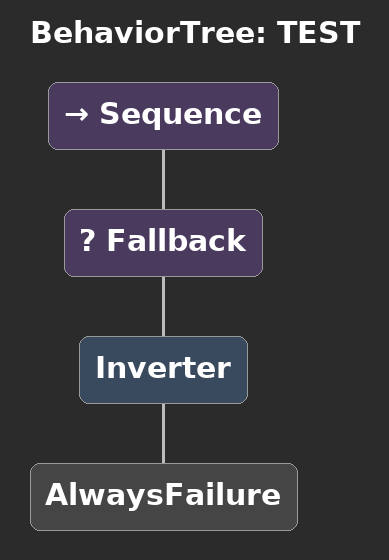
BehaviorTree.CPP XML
<root BTCPP_format="4">
  <BehaviorTree ID="TEST">
    <Sequence>
      <Fallback>
        <Inverter>
          <AlwaysFailure/>
        </Inverter>
      </Fallback>
    </Sequence>
  </BehaviorTree>
</root>
